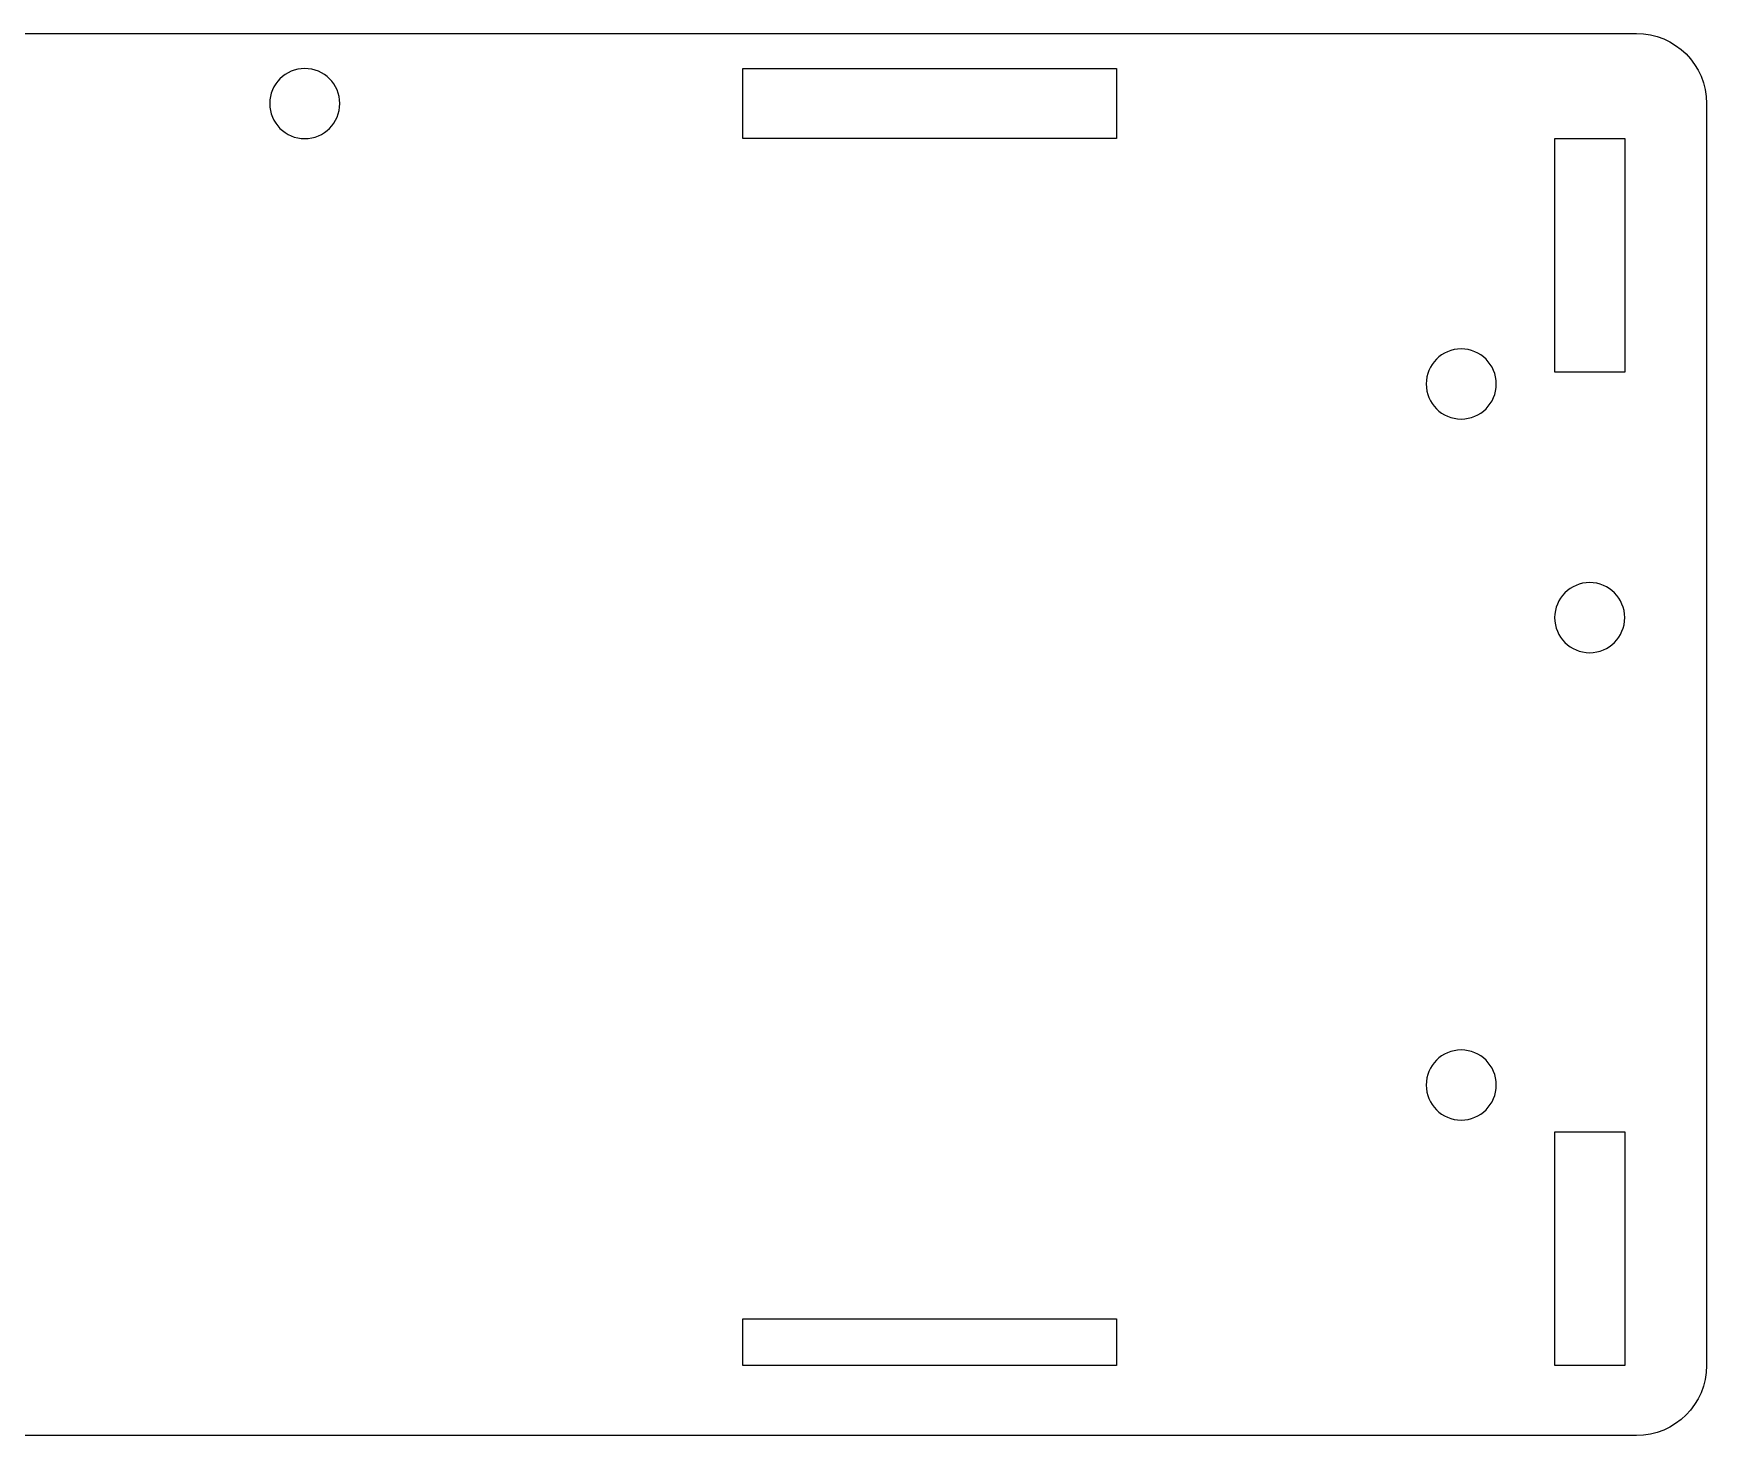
# Model space of a CAD drawing. Extents: x 2 to 177, y -204 to -3.
# Drawn here: x 105.2 to 176.8, y -62.8 to -2.8 of the extents above; entities that cross this region are included whole.
import ezdxf

# ---------------------------------------------------------------- set-up
doc = ezdxf.new("R2010")
doc.units = 0
doc.layers.add('LAYER_1', color=7, linetype='CONTINUOUS')

# ---------------------------------------------------------------- blocks, each defined once
blk = doc.blocks.new('BLOCK_2')
at = {"layer": 'LAYER_1', "color": 1}
blk.add_lwpolyline([(151.573, -59.815), (135.573, -59.815), (135.573, -57.815), (151.573, -57.815), (151.573, -59.815)], dxfattribs=at)

msp = doc.modelspace()

# ---------------------------------------------------------------- linework, layer by layer
at = {"layer": 'LAYER_1', "color": 1}
for points in [[(151.573, -7.315), (135.573, -7.315), (135.573, -4.315), (151.573, -4.315), (151.573, -7.315)], [(170.323, -17.315), (170.323, -7.315), (173.321, -7.315), (173.321, -17.315), (170.323, -17.315)], [(173.321, -49.815), (173.321, -59.815), (170.323, -59.815), (170.323, -49.815), (173.321, -49.815)]]:
    msp.add_lwpolyline(points, dxfattribs=at)
for points, knots in [([(173.823, -2.815), (173.823, -2.815), (5.823, -2.815), (5.823, -2.815), (4.166, -2.815), (2.823, -4.158), (2.823, -5.815), (2.823, -5.815), (2.823, -59.815), (2.823, -59.815), (2.823, -61.472), (4.166, -62.815), (5.823, -62.815), (5.823, -62.815), (173.823, -62.815), (173.823, -62.815), (175.48, -62.815), (176.823, -61.472), (176.823, -59.815), (176.823, -59.815), (176.823, -5.815), (176.823, -5.815), (176.823, -4.158), (175.48, -2.815), (173.823, -2.815)], [0, 0, 0, 0, 1, 1, 1, 2, 2, 2, 3, 3, 3, 4, 4, 4, 5, 5, 5, 6, 6, 6, 7, 7, 7, 8, 8, 8, 8]), ([(116.823, -7.315), (115.994, -7.315), (115.323, -6.644), (115.323, -5.815), (115.323, -4.987), (115.994, -4.315), (116.823, -4.315), (117.651, -4.315), (118.323, -4.987), (118.323, -5.815), (118.323, -6.644), (117.651, -7.315), (116.823, -7.315)], [0, 0, 0, 0, 1, 1, 1, 2, 2, 2, 3, 3, 3, 4, 4, 4, 4]), ([(166.323, -19.315), (165.494, -19.315), (164.823, -18.644), (164.823, -17.815), (164.823, -16.987), (165.494, -16.315), (166.323, -16.315), (167.151, -16.315), (167.823, -16.987), (167.823, -17.815), (167.823, -18.644), (167.151, -19.315), (166.323, -19.315)], [0, 0, 0, 0, 1, 1, 1, 2, 2, 2, 3, 3, 3, 4, 4, 4, 4]), ([(171.822, -29.315), (170.994, -29.315), (170.322, -28.644), (170.322, -27.815), (170.322, -26.987), (170.994, -26.315), (171.822, -26.315), (172.65, -26.315), (173.322, -26.987), (173.322, -27.815), (173.322, -28.644), (172.65, -29.315), (171.822, -29.315)], [0, 0, 0, 0, 1, 1, 1, 2, 2, 2, 3, 3, 3, 4, 4, 4, 4]), ([(166.323, -49.315), (165.494, -49.315), (164.823, -48.644), (164.823, -47.815), (164.823, -46.987), (165.494, -46.315), (166.323, -46.315), (167.151, -46.315), (167.823, -46.987), (167.823, -47.815), (167.823, -48.644), (167.151, -49.315), (166.323, -49.315)], [0, 0, 0, 0, 1, 1, 1, 2, 2, 2, 3, 3, 3, 4, 4, 4, 4])]:
    msp.add_open_spline(points, degree=3, knots=knots, dxfattribs=at)

# ---------------------------------------------------------------- block references
at = {"layer": 'LAYER_1'}
msp.add_blockref('BLOCK_2', (0, 0), dxfattribs=at)

doc.saveas('drawing.dxf')
